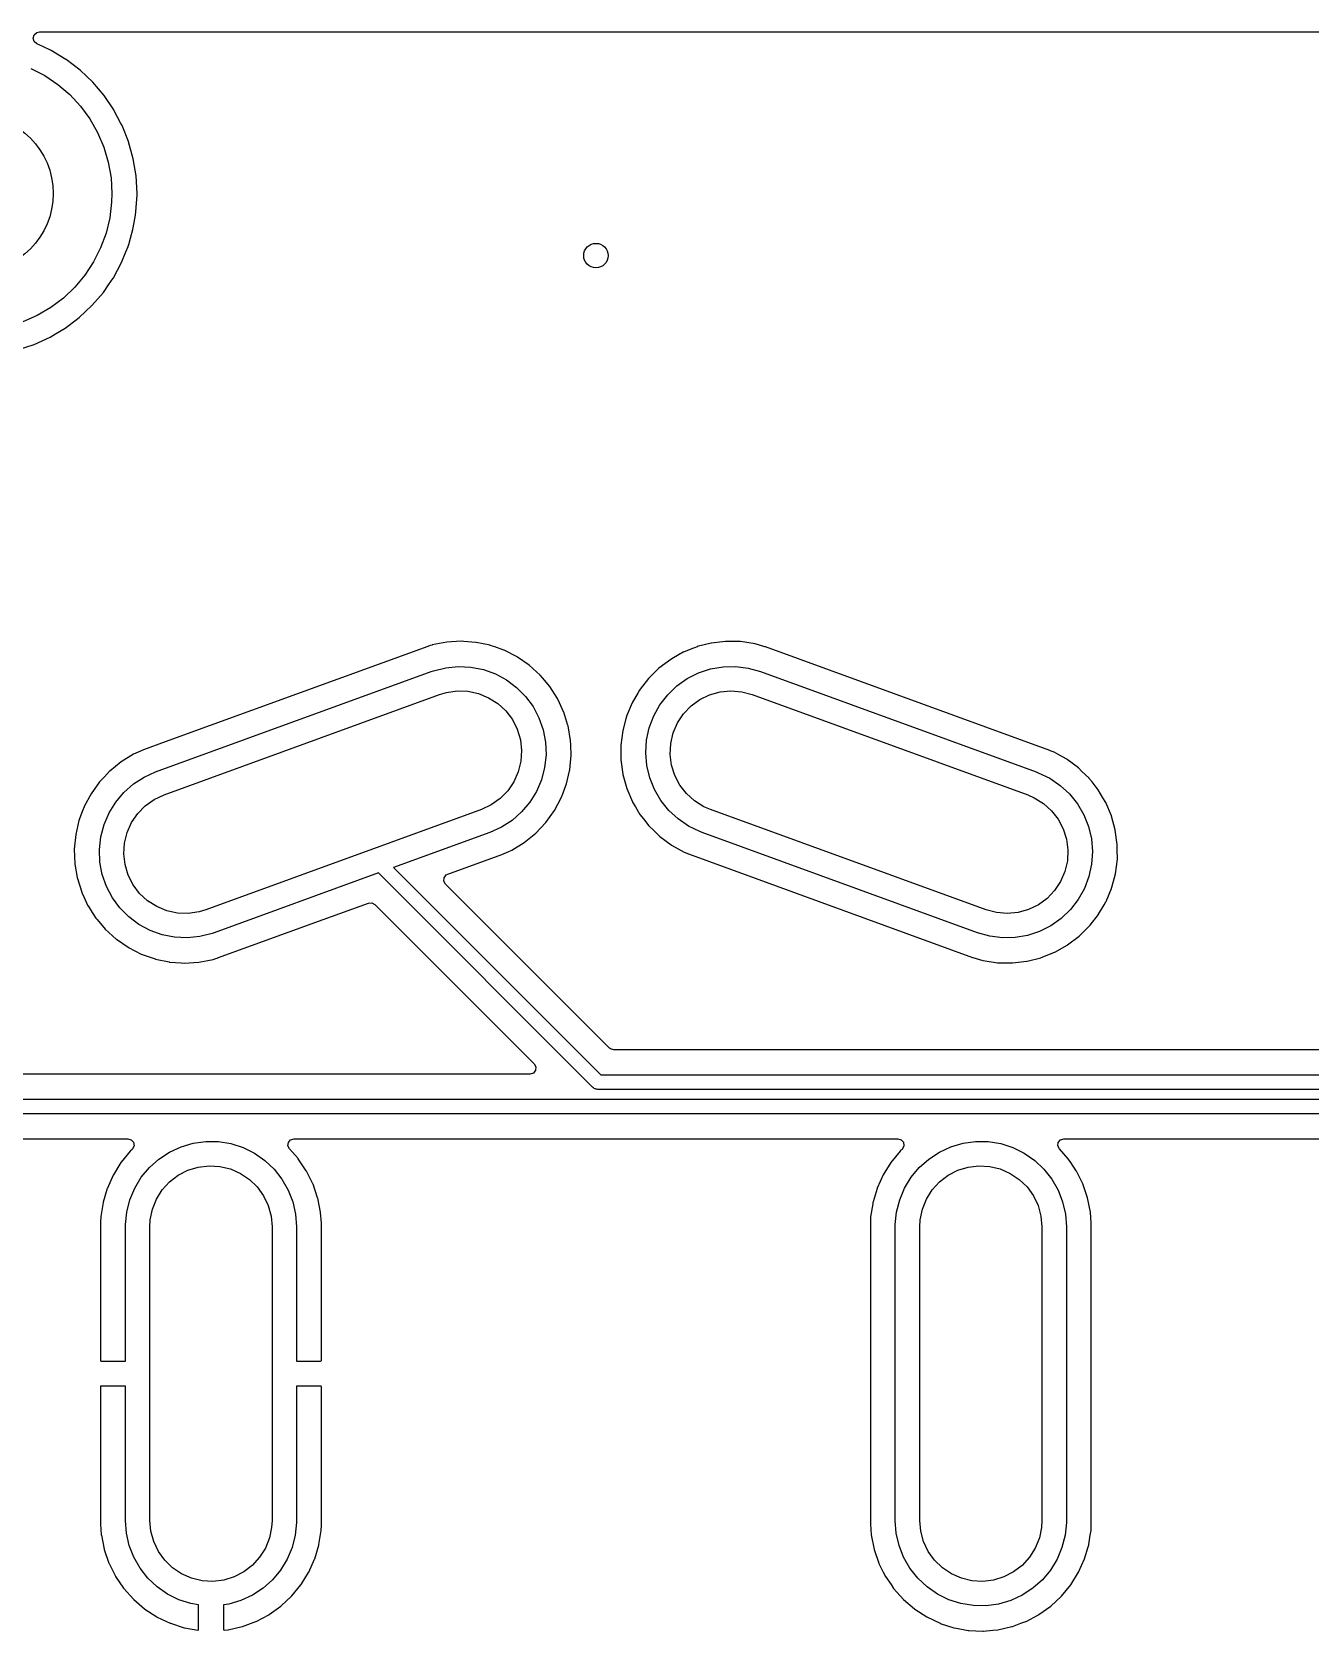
# Model space of a CAD drawing. Extents: x 14 to 417, y -165 to -100.
# Drawn here: x 39.26 to 65.41, y -132.26 to -99.57 of the extents above; entities that cross this region are included whole.
import ezdxf

# ---------------------------------------------------------------- set-up
doc = ezdxf.new("R2010")
doc.units = 0
doc.layers.add('BLACK', color=7, linetype='CONTINUOUS')

msp = doc.modelspace()

# ---------------------------------------------------------------- linework, layer by layer
at = {"layer": 'BLACK', "linetype": 'CONTINUOUS'}
for p, q in [((39.2903, -99.6937), (39.3107, -99.6257)), ((39.3098, -99.762), (39.2903, -99.6937)), ((39.3107, -99.6257), (39.3646, -99.5796)), ((39.3646, -99.5796), (39.4163, -99.5685)), ((39.4163, -99.5685), (87.5849, -99.5685)), ((39.3632, -99.8088), (39.3098, -99.762)), ((39.4865, -99.866), (39.3632, -99.8088)), ((39.6555, -99.9445), (39.4865, -99.866)), ((39.6584, -99.9462), (39.6555, -99.9445)), ((39.9595, -100.128), (39.6584, -99.9462)), ((39.6584, -99.9462), (39.6584, -99.9462)), ((39.2389, -100.312), (39.5253, -100.46)), ((39.9624, -100.13), (39.9595, -100.128)), ((39.9595, -100.128), (39.9595, -100.128)), ((40.2475, -100.347), (39.9624, -100.13)), ((40.5074, -100.593), (40.2475, -100.347)), ((39.5253, -100.46), (39.7929, -100.64)), ((39.7929, -100.64), (40.038, -100.849)), ((40.7392, -100.867), (40.5074, -100.593)), ((40.038, -100.849), (40.2574, -101.085)), ((40.9401, -101.163), (40.7392, -100.867)), ((40.2574, -101.085), (40.4483, -101.345)), ((40.4483, -101.345), (40.608, -101.625)), ((40.9417, -101.167), (40.9401, -101.163)), ((41.0778, -101.423), (40.9417, -101.167)), ((40.9417, -101.167), (40.9417, -101.167)), ((40.608, -101.625), (40.7345, -101.922)), ((41.1078, -101.48), (41.0778, -101.423)), ((41.1091, -101.483), (41.1078, -101.48)), ((41.2372, -101.805), (41.1091, -101.483)), ((40.7345, -101.922), (40.826, -102.231)), ((41.2403, -101.813), (41.2372, -101.805)), ((41.3361, -102.159), (41.2403, -101.813)), ((40.826, -102.231), (40.8814, -102.548)), ((41.394, -102.512), (41.3361, -102.159)), ((40.8814, -102.548), (40.9, -102.87)), ((41.4134, -102.87), (41.394, -102.512)), ((40.9, -102.87), (40.8945, -103.046)), ((41.3916, -103.247), (41.4132, -102.895)), ((41.4132, -102.895), (41.4133, -102.893)), ((41.4133, -102.893), (41.4134, -102.87)), ((40.8945, -103.046), (40.8557, -103.366)), ((41.3733, -103.357), (41.3908, -103.254)), ((41.3908, -103.254), (41.3914, -103.251)), ((41.3908, -103.254), (41.3908, -103.254)), ((41.3914, -103.251), (41.3916, -103.247)), ((40.8557, -103.366), (40.7805, -103.679)), ((41.2788, -103.787), (41.331, -103.604)), ((41.331, -103.604), (41.3733, -103.357)), ((40.7805, -103.679), (40.6697, -103.982)), ((41.1868, -104.062), (41.2316, -103.952)), ((41.2316, -103.952), (41.2328, -103.949)), ((41.2316, -103.952), (41.2316, -103.952)), ((41.2328, -103.949), (41.2431, -103.913)), ((41.2431, -103.913), (41.2788, -103.787)), ((40.5249, -104.27), (40.3479, -104.539)), ((40.6697, -103.982), (40.5249, -104.27)), ((40.9297, -104.593), (41.0964, -104.284)), ((41.0964, -104.284), (41.098, -104.281)), ((41.098, -104.281), (41.1868, -104.062)), ((40.3479, -104.539), (40.1411, -104.787)), ((40.8317, -104.737), (40.9262, -104.599)), ((40.9262, -104.599), (40.9281, -104.596)), ((40.9262, -104.599), (40.9262, -104.599)), ((40.9281, -104.596), (40.9297, -104.593)), ((40.9297, -104.593), (40.9297, -104.593)), ((40.1411, -104.787), (39.9073, -105.009)), ((40.4915, -105.163), (40.7251, -104.892)), ((40.7251, -104.892), (40.8317, -104.737)), ((39.6495, -105.202), (39.3712, -105.365)), ((39.9073, -105.009), (39.6495, -105.202)), ((40.2298, -105.408), (40.4915, -105.163)), ((39.3712, -105.365), (39.076, -105.494)), ((39.9432, -105.623), (39.9994, -105.581)), ((39.9994, -105.581), (40.1419, -105.474)), ((40.1419, -105.474), (40.2298, -105.408)), ((39.309, -105.955), (39.6351, -105.806)), ((39.6351, -105.806), (39.7487, -105.739)), ((39.7487, -105.739), (39.9403, -105.625)), ((39.9403, -105.625), (39.9432, -105.623)), ((39.9403, -105.625), (39.9403, -105.625)), ((38.9687, -106.067), (39.309, -105.955)), ((47.3619, -112.13), (41.9911, -114.085)), ((47.3632, -112.13), (47.3619, -112.13)), ((47.3619, -112.13), (47.3619, -112.13)), ((47.4107, -112.115), (47.3632, -112.13)), ((47.4495, -112.103), (47.4107, -112.115)), ((47.4529, -112.101), (47.4495, -112.103)), ((47.4495, -112.103), (47.4495, -112.103)), ((47.7474, -112.044), (47.4529, -112.101)), ((48.0469, -112.026), (47.7474, -112.044)), ((48.1008, -112.03), (48.0469, -112.026)), ((48.3419, -112.048), (48.1008, -112.03)), ((48.3461, -112.048), (48.3419, -112.048)), ((48.3419, -112.048), (48.3419, -112.048)), ((48.3502, -112.049), (48.3461, -112.048)), ((48.6357, -112.109), (48.3502, -112.049)), ((48.3502, -112.049), (48.3502, -112.049)), ((48.6398, -112.11), (48.6357, -112.109)), ((48.6357, -112.109), (48.6357, -112.109)), ((48.7352, -112.143), (48.6398, -112.11)), ((52.8694, -112.137), (52.7392, -112.189)), ((52.8735, -112.136), (52.8694, -112.137)), ((53.1562, -112.065), (52.8735, -112.136)), ((52.8735, -112.136), (52.8735, -112.136)), ((53.1603, -112.064), (53.1562, -112.065)), ((53.1562, -112.065), (53.1562, -112.065)), ((53.1645, -112.063), (53.1603, -112.064)), ((53.4542, -112.03), (53.1645, -112.063)), ((53.4583, -112.029), (53.4542, -112.03)), ((53.4542, -112.03), (53.4542, -112.03)), ((53.4625, -112.029), (53.4583, -112.029)), ((53.7541, -112.034), (53.4625, -112.029)), ((53.7583, -112.034), (53.7541, -112.034)), ((54.055, -112.079), (53.7583, -112.034)), ((54.059, -112.08), (54.055, -112.079)), ((54.256, -112.138), (54.059, -112.08)), ((54.059, -112.08), (54.059, -112.08)), ((54.2699, -112.142), (54.256, -112.138)), ((54.2718, -112.142), (54.2699, -112.142)), ((60.0828, -114.257), (54.2718, -112.142)), ((54.2718, -112.142), (54.2718, -112.142)), ((48.9185, -112.208), (48.7352, -112.143)), ((48.9228, -112.209), (48.9185, -112.208)), ((48.9265, -112.211), (48.9228, -112.209)), ((49.1864, -112.344), (48.9265, -112.211)), ((48.9265, -112.211), (48.9265, -112.211)), ((49.1901, -112.346), (49.1864, -112.344)), ((49.1936, -112.348), (49.1901, -112.346)), ((49.4336, -112.514), (49.1936, -112.348)), ((49.1936, -112.348), (49.1936, -112.348)), ((52.3295, -112.396), (52.0899, -112.576)), ((52.3857, -112.364), (52.3295, -112.396)), ((52.5872, -112.251), (52.3857, -112.364)), ((52.5909, -112.249), (52.5872, -112.251)), ((52.5872, -112.251), (52.5872, -112.251)), ((52.5947, -112.247), (52.5909, -112.249)), ((52.5948, -112.247), (52.5947, -112.247)), ((52.7392, -112.189), (52.5948, -112.247)), ((41.7944, -114.698), (47.4325, -112.645)), ((47.4325, -112.645), (47.4758, -112.63)), ((47.4758, -112.63), (47.7272, -112.567)), ((47.7272, -112.567), (47.9853, -112.541)), ((47.9853, -112.541), (48.2443, -112.553)), ((48.2443, -112.553), (48.4987, -112.604)), ((48.4987, -112.604), (48.7429, -112.691)), ((48.7429, -112.691), (48.9714, -112.814)), ((49.4371, -112.516), (49.4336, -112.514)), ((49.4336, -112.514), (49.4336, -112.514)), ((49.6593, -112.718), (49.4371, -112.516)), ((49.662, -112.721), (49.6593, -112.718)), ((49.752, -112.827), (49.662, -112.721)), ((49.662, -112.721), (49.662, -112.721)), ((51.8737, -112.79), (51.7049, -113.008)), ((51.8762, -112.787), (51.8737, -112.79)), ((51.8737, -112.79), (51.8737, -112.79)), ((51.9015, -112.762), (51.8762, -112.787)), ((51.9848, -112.68), (51.9015, -112.762)), ((52.0899, -112.576), (51.9848, -112.68)), ((52.4558, -112.94), (52.6676, -112.79)), ((52.6676, -112.79), (52.8992, -112.673)), ((52.8992, -112.673), (53.1456, -112.592)), ((53.1456, -112.592), (53.4012, -112.548)), ((53.4012, -112.548), (53.6605, -112.542)), ((53.6605, -112.542), (53.9178, -112.575)), ((53.9178, -112.575), (54.1675, -112.645)), ((54.1675, -112.645), (59.8056, -114.698)), ((41.9654, -115.167), (47.6036, -113.115)), ((47.6036, -113.115), (47.7414, -113.074)), ((47.7414, -113.074), (47.9613, -113.042)), ((47.9613, -113.042), (48.1834, -113.049)), ((48.1834, -113.049), (48.4007, -113.096)), ((48.4007, -113.096), (48.6063, -113.18)), ((48.9714, -112.814), (49.1792, -112.969)), ((49.1792, -112.969), (49.3618, -113.153)), ((49.853, -112.947), (49.752, -112.827)), ((49.8553, -112.95), (49.853, -112.947)), ((50.0124, -113.196), (49.8553, -112.95)), ((51.6552, -113.088), (51.5467, -113.274)), ((51.6923, -113.024), (51.6552, -113.088)), ((51.7049, -113.008), (51.6923, -113.024)), ((52.1096, -113.324), (52.2684, -113.119)), ((52.2684, -113.119), (52.4558, -112.94)), ((52.9251, -113.218), (53.125, -113.121)), ((53.125, -113.121), (53.339, -113.061)), ((53.339, -113.061), (53.5602, -113.04)), ((53.5602, -113.04), (53.7817, -113.058)), ((53.7817, -113.058), (53.9964, -113.115)), ((53.9964, -113.115), (59.6346, -115.167)), ((48.6063, -113.18), (48.7938, -113.3)), ((48.7938, -113.3), (48.9571, -113.45)), ((49.3618, -113.153), (49.5152, -113.363)), ((49.5152, -113.363), (49.6359, -113.592)), ((50.0146, -113.199), (50.0124, -113.196)), ((50.0124, -113.196), (50.0124, -113.196)), ((50.0556, -113.287), (50.0146, -113.199)), ((50.1397, -113.468), (50.0556, -113.287)), ((51.5414, -113.283), (51.4261, -113.56)), ((51.5467, -113.274), (51.5414, -113.283)), ((51.9829, -113.55), (52.1096, -113.324)), ((52.592, -113.51), (52.7456, -113.349)), ((52.7456, -113.349), (52.9251, -113.218)), ((48.9571, -113.45), (49.0911, -113.628)), ((49.0911, -113.628), (49.1917, -113.826)), ((49.6359, -113.592), (49.7214, -113.837)), ((50.1414, -113.471), (50.1397, -113.468)), ((50.1397, -113.468), (50.1397, -113.468)), ((50.1427, -113.475), (50.1414, -113.471)), ((50.2279, -113.747), (50.1427, -113.475)), ((50.1427, -113.475), (50.1427, -113.475)), ((50.2312, -113.758), (50.2279, -113.747)), ((50.2822, -114.053), (50.2312, -113.758)), ((51.4131, -113.609), (51.3485, -113.85)), ((51.425, -113.565), (51.4131, -113.609)), ((51.4261, -113.56), (51.425, -113.565)), ((51.425, -113.565), (51.425, -113.565)), ((51.891, -113.793), (51.9829, -113.55)), ((52.3815, -113.9), (52.4694, -113.695)), ((52.4694, -113.695), (52.592, -113.51)), ((41.9911, -114.085), (41.549, -114.246)), ((49.1917, -113.826), (49.2555, -114.039)), ((49.2555, -114.039), (49.2807, -114.259)), ((49.7214, -113.837), (49.7698, -114.092)), ((49.7698, -114.092), (49.78, -114.351)), ((50.2859, -114.148), (50.2822, -114.053)), ((51.3485, -113.85), (51.3098, -114.148)), ((51.819, -114.305), (51.836, -114.046)), ((51.836, -114.046), (51.891, -113.793)), ((52.3311, -114.116), (52.3815, -113.9)), ((41.3442, -114.336), (41.0881, -114.492)), ((41.4359, -114.296), (41.3442, -114.336)), ((41.547, -114.247), (41.4359, -114.296)), ((41.5471, -114.247), (41.547, -114.247)), ((41.549, -114.246), (41.5471, -114.247)), ((49.2807, -114.259), (49.2664, -114.481)), ((49.78, -114.351), (49.7518, -114.609)), ((50.2655, -114.652), (50.2937, -114.353)), ((50.2937, -114.353), (50.2859, -114.148)), ((51.3098, -114.148), (51.3102, -114.246)), ((51.3102, -114.246), (51.3109, -114.439)), ((51.8405, -114.564), (51.819, -114.305)), ((52.3198, -114.338), (52.3311, -114.116)), ((52.3481, -114.558), (52.3198, -114.338)), ((60.0841, -114.258), (60.0828, -114.257)), ((60.0828, -114.257), (60.0828, -114.257)), ((60.0855, -114.258), (60.0841, -114.258)), ((60.1146, -114.271), (60.0855, -114.258)), ((60.0855, -114.258), (60.0855, -114.258)), ((60.1709, -114.294), (60.1146, -114.271)), ((60.2701, -114.349), (60.1709, -114.294)), ((60.4296, -114.437), (60.2701, -114.349)), ((40.8521, -114.684), (40.7478, -114.795)), ((40.855, -114.681), (40.8521, -114.684)), ((40.8521, -114.684), (40.8521, -114.684)), ((41.0881, -114.492), (40.855, -114.681)), ((41.5579, -114.804), (41.7944, -114.698)), ((49.213, -114.697), (49.1222, -114.9)), ((49.2664, -114.481), (49.213, -114.697)), ((49.7518, -114.609), (49.6857, -114.86)), ((50.198, -114.944), (50.2603, -114.674)), ((50.2603, -114.674), (50.2646, -114.656)), ((50.2646, -114.656), (50.2655, -114.652)), ((51.3109, -114.439), (51.3109, -114.448)), ((51.3109, -114.448), (51.3516, -114.745)), ((51.3516, -114.745), (51.3527, -114.749)), ((51.3527, -114.749), (51.3527, -114.749)), ((51.3527, -114.749), (51.3932, -114.896)), ((51.8999, -114.816), (51.8405, -114.564)), ((52.4149, -114.77), (52.3481, -114.558)), ((59.8056, -114.698), (59.8485, -114.714)), ((59.8485, -114.714), (60.0821, -114.827)), ((60.4333, -114.439), (60.4296, -114.437)), ((60.4296, -114.437), (60.4296, -114.437)), ((60.4366, -114.442), (60.4333, -114.439)), ((60.6708, -114.616), (60.4366, -114.442)), ((60.4366, -114.442), (60.4366, -114.442)), ((60.6741, -114.618), (60.6708, -114.616)), ((60.6708, -114.616), (60.6708, -114.616)), ((60.6771, -114.621), (60.6741, -114.618)), ((60.7361, -114.679), (60.6771, -114.621)), ((60.6771, -114.621), (60.6771, -114.621)), ((60.8892, -114.827), (60.7361, -114.679)), ((40.6488, -114.899), (40.4733, -115.143)), ((40.7478, -114.795), (40.6488, -114.899)), ((41.1447, -115.115), (41.3397, -114.944)), ((41.3397, -114.944), (41.5579, -114.804)), ((48.997, -115.083), (48.8412, -115.242)), ((49.1222, -114.9), (48.997, -115.083)), ((49.6857, -114.86), (49.5833, -115.098)), ((50.1221, -115.146), (50.1656, -115.03)), ((50.1656, -115.03), (50.198, -114.944)), ((51.3932, -114.896), (51.4313, -115.034)), ((51.4313, -115.034), (51.5485, -115.311)), ((51.996, -115.057), (51.8999, -114.816)), ((52.1267, -115.281), (51.996, -115.057)), ((52.5182, -114.967), (52.4149, -114.77)), ((52.6547, -115.142), (52.5182, -114.967)), ((60.0821, -114.827), (60.2965, -114.972)), ((60.2965, -114.972), (60.4869, -115.149)), ((60.8918, -114.831), (60.8892, -114.827)), ((60.9484, -114.903), (60.8918, -114.831)), ((60.8918, -114.831), (60.8918, -114.831)), ((61.0748, -115.063), (60.9484, -114.903)), ((61.0769, -115.067), (61.0748, -115.063)), ((61.1726, -115.229), (61.0769, -115.067)), ((61.0769, -115.067), (61.0769, -115.067)), ((40.3301, -115.411), (40.2993, -115.493)), ((40.3315, -115.407), (40.3301, -115.411)), ((40.3301, -115.411), (40.3301, -115.411)), ((40.4733, -115.143), (40.3315, -115.407)), ((40.8407, -115.534), (40.9771, -115.313)), ((40.9771, -115.313), (41.1447, -115.115)), ((41.427, -115.549), (41.5828, -115.39)), ((41.5828, -115.39), (41.7641, -115.262)), ((41.7641, -115.262), (41.9654, -115.167)), ((48.6599, -115.37), (48.4586, -115.465)), ((48.8412, -115.242), (48.6599, -115.37)), ((49.4469, -115.319), (49.2793, -115.517)), ((49.5833, -115.098), (49.4469, -115.319)), ((49.9507, -115.489), (50.0925, -115.225)), ((50.0925, -115.225), (50.1221, -115.146)), ((51.5485, -115.311), (51.5506, -115.314)), ((51.5506, -115.314), (51.5506, -115.314)), ((51.5506, -115.314), (51.6079, -115.411)), ((51.6079, -115.411), (51.7012, -115.569)), ((52.2891, -115.483), (52.1267, -115.281)), ((52.8201, -115.291), (52.6547, -115.142)), ((53.0092, -115.408), (52.8201, -115.291)), ((53.1414, -115.465), (53.0092, -115.408)), ((59.6346, -115.167), (59.7668, -115.224)), ((59.7668, -115.224), (59.9559, -115.341)), ((59.9559, -115.341), (60.1213, -115.49)), ((60.4869, -115.149), (60.6493, -115.351)), ((60.6493, -115.351), (60.78, -115.575)), ((61.2275, -115.321), (61.1726, -115.229)), ((61.3447, -115.598), (61.2275, -115.321)), ((40.226, -115.688), (40.1585, -115.98)), ((40.2993, -115.493), (40.226, -115.688)), ((40.7383, -115.772), (40.8407, -115.534)), ((41.211, -115.935), (41.3018, -115.732)), ((41.3018, -115.732), (41.427, -115.549)), ((48.4586, -115.465), (42.8204, -117.517)), ((49.0843, -115.688), (48.8661, -115.828)), ((49.2793, -115.517), (49.0843, -115.688)), ((49.5719, -115.948), (49.7723, -115.736)), ((49.7723, -115.736), (49.7752, -115.733)), ((49.7723, -115.736), (49.7723, -115.736)), ((49.7752, -115.733), (49.9507, -115.489)), ((51.7012, -115.569), (51.7719, -115.659)), ((51.7719, -115.659), (51.8842, -115.801)), ((52.4795, -115.66), (52.2891, -115.483)), ((52.6939, -115.805), (52.4795, -115.66)), ((58.7796, -117.517), (53.1414, -115.465)), ((60.1213, -115.49), (60.2578, -115.665)), ((60.2578, -115.665), (60.3611, -115.862)), ((60.78, -115.575), (60.8761, -115.816)), ((61.3458, -115.602), (61.3447, -115.598)), ((61.4233, -115.883), (61.3458, -115.602)), ((61.3458, -115.602), (61.3458, -115.602)), ((40.1585, -115.98), (40.1302, -116.279)), ((40.644, -116.281), (40.6722, -116.023)), ((40.6722, -116.023), (40.7383, -115.772)), ((41.1576, -116.151), (41.211, -115.935)), ((48.6296, -115.934), (46.6625, -116.65)), ((48.8661, -115.828), (48.6296, -115.934)), ((49.3359, -116.14), (49.569, -115.951)), ((49.569, -115.951), (49.5719, -115.948)), ((51.8842, -115.801), (51.8842, -115.801)), ((51.8842, -115.801), (51.8868, -115.805)), ((51.8868, -115.805), (51.9757, -115.891)), ((51.9757, -115.891), (52.0989, -116.011)), ((52.0989, -116.011), (52.0989, -116.011)), ((52.0989, -116.011), (52.1019, -116.014)), ((52.1019, -116.014), (52.1052, -116.016)), ((52.1052, -116.016), (52.1052, -116.016)), ((52.1052, -116.016), (52.3394, -116.19)), ((52.9275, -115.918), (52.6939, -115.805)), ((52.9704, -115.934), (52.9275, -115.918)), ((58.6085, -117.987), (52.9704, -115.934)), ((60.3611, -115.862), (60.4279, -116.074)), ((60.8761, -115.816), (60.9355, -116.068)), ((61.4244, -115.887), (61.4233, -115.883)), ((61.4233, -115.883), (61.4233, -115.883)), ((61.4651, -116.184), (61.4244, -115.887)), ((40.1302, -116.279), (40.1418, -116.579)), ((40.6542, -116.54), (40.644, -116.281)), ((41.1433, -116.373), (41.1576, -116.151)), ((41.1685, -116.593), (41.1433, -116.373)), ((47.7723, -116.788), (48.8731, -116.387)), ((48.8731, -116.387), (48.875, -116.386)), ((48.8731, -116.387), (48.8731, -116.387)), ((48.875, -116.386), (48.8769, -116.385)), ((48.8769, -116.385), (48.877, -116.385)), ((48.877, -116.385), (49.0174, -116.323)), ((49.0174, -116.323), (49.0798, -116.296)), ((49.0798, -116.296), (49.3359, -116.14)), ((52.3394, -116.19), (52.3394, -116.19)), ((52.3394, -116.19), (52.3427, -116.193)), ((52.3427, -116.193), (52.3464, -116.195)), ((52.3464, -116.195), (52.3464, -116.195)), ((52.3464, -116.195), (52.4856, -116.272)), ((52.4856, -116.272), (52.6051, -116.338)), ((52.6051, -116.338), (52.6614, -116.361)), ((52.6614, -116.361), (52.6905, -116.374)), ((52.6905, -116.374), (52.6905, -116.374)), ((52.6905, -116.374), (52.6919, -116.374)), ((52.6919, -116.374), (52.6932, -116.375)), ((52.6932, -116.375), (52.6932, -116.375)), ((52.6932, -116.375), (58.5042, -118.49)), ((60.4279, -116.074), (60.4562, -116.294)), ((60.4562, -116.294), (60.4449, -116.516)), ((60.9355, -116.068), (60.957, -116.327)), ((60.957, -116.327), (60.94, -116.586)), ((61.4651, -116.188), (61.4651, -116.184)), ((61.4655, -116.282), (61.4651, -116.188)), ((61.4651, -116.188), (61.4651, -116.188)), ((61.4662, -116.484), (61.4655, -116.282)), ((40.1418, -116.579), (40.1425, -116.583)), ((40.1425, -116.583), (40.1895, -116.855)), ((40.7026, -116.795), (40.6542, -116.54)), ((41.2323, -116.806), (41.1685, -116.593)), ((46.6625, -116.65), (50.9016, -120.889)), ((60.4449, -116.516), (60.3945, -116.732)), ((60.94, -116.586), (60.885, -116.839)), ((61.4275, -116.782), (61.4662, -116.484)), ((40.1895, -116.855), (40.1928, -116.874)), ((40.1928, -116.874), (40.1941, -116.878)), ((40.1941, -116.878), (40.1941, -116.878)), ((40.1941, -116.878), (40.2813, -117.157)), ((40.7881, -117.04), (40.7026, -116.795)), ((40.9088, -117.269), (40.7881, -117.04)), ((41.3329, -117.004), (41.2323, -116.806)), ((41.4669, -117.182), (41.3329, -117.004)), ((46.3515, -116.764), (42.9915, -117.987)), ((50.7334, -121.146), (46.3515, -116.764)), ((47.6923, -116.933), (47.6974, -116.862)), ((47.7263, -116.995), (47.6923, -116.933)), ((47.6974, -116.862), (47.7399, -116.805)), ((51.0754, -120.344), (47.7263, -116.995)), ((47.7399, -116.805), (47.7723, -116.788)), ((60.3066, -116.937), (60.184, -117.122)), ((60.3945, -116.732), (60.3066, -116.937)), ((60.885, -116.839), (60.7931, -117.082)), ((61.3553, -117.051), (61.3871, -116.933)), ((61.3871, -116.933), (61.4275, -116.782)), ((40.2813, -117.157), (40.2826, -117.161)), ((40.2826, -117.161), (40.2843, -117.164)), ((40.2843, -117.164), (40.2843, -117.164)), ((40.2843, -117.164), (40.325, -117.252)), ((40.325, -117.252), (40.4094, -117.433)), ((41.0622, -117.479), (40.9088, -117.269)), ((41.6302, -117.332), (41.4669, -117.182)), ((41.8177, -117.452), (41.6302, -117.332)), ((60.0304, -117.283), (59.8509, -117.414)), ((60.184, -117.122), (60.0304, -117.283)), ((60.6664, -117.308), (60.5076, -117.513)), ((60.7931, -117.082), (60.6664, -117.308)), ((61.1951, -117.416), (61.2325, -117.352)), ((61.2325, -117.352), (61.2346, -117.349)), ((61.2325, -117.352), (61.2325, -117.352)), ((61.2346, -117.349), (61.2363, -117.344)), ((61.2363, -117.344), (61.3456, -117.082)), ((61.3456, -117.082), (61.3499, -117.072)), ((61.3499, -117.072), (61.3553, -117.051)), ((40.4094, -117.433), (40.4116, -117.436)), ((40.4116, -117.436), (40.4116, -117.436)), ((40.4116, -117.436), (40.4994, -117.573)), ((40.4994, -117.573), (40.571, -117.685)), ((40.571, -117.685), (40.5965, -117.716)), ((41.2448, -117.663), (41.0622, -117.479)), ((41.4526, -117.818), (41.2448, -117.663)), ((42.0233, -117.536), (41.8177, -117.452)), ((42.2406, -117.583), (42.0233, -117.536)), ((42.4627, -117.59), (42.2406, -117.583)), ((42.6826, -117.558), (42.4627, -117.59)), ((42.8204, -117.517), (42.6826, -117.558)), ((45.2218, -117.716), (46.1455, -117.38)), ((46.1455, -117.38), (46.2164, -117.375)), ((46.2164, -117.375), (46.2777, -117.409)), ((46.2777, -117.409), (47.977, -119.108)), ((58.9943, -117.574), (58.7796, -117.517)), ((59.2158, -117.592), (58.9943, -117.574)), ((59.437, -117.571), (59.2158, -117.592)), ((59.651, -117.511), (59.437, -117.571)), ((59.8509, -117.414), (59.651, -117.511)), ((60.3202, -117.692), (60.1084, -117.842)), ((60.5076, -117.513), (60.3202, -117.692)), ((60.9088, -117.833), (61.0811, -117.611)), ((61.0811, -117.611), (61.0836, -117.608)), ((61.0811, -117.611), (61.0811, -117.611)), ((61.0836, -117.608), (61.1951, -117.416)), ((40.5965, -117.716), (40.762, -117.911)), ((40.762, -117.911), (40.762, -117.911)), ((40.762, -117.911), (40.7647, -117.914)), ((40.7647, -117.914), (40.9869, -118.116)), ((41.6811, -117.941), (41.4526, -117.818)), ((41.9253, -118.028), (41.6811, -117.941)), ((42.9482, -118.002), (42.6968, -118.065)), ((42.9915, -117.987), (42.9482, -118.002)), ((43.0621, -118.502), (45.2218, -117.716)), ((58.8582, -118.057), (58.6085, -117.987)), ((59.8768, -117.959), (59.6304, -118.04)), ((60.1084, -117.842), (59.8768, -117.959)), ((60.6861, -118.056), (60.8998, -117.845)), ((60.8998, -117.845), (60.9088, -117.833)), ((40.9869, -118.116), (40.9904, -118.118)), ((40.9904, -118.118), (40.9904, -118.118)), ((40.9904, -118.118), (41.2304, -118.284)), ((41.2304, -118.284), (41.2304, -118.284)), ((41.2304, -118.284), (41.2339, -118.286)), ((41.2339, -118.286), (41.2376, -118.288)), ((41.2376, -118.288), (41.4975, -118.421)), ((42.1797, -118.079), (41.9253, -118.028)), ((42.4387, -118.091), (42.1797, -118.079)), ((42.6968, -118.065), (42.4387, -118.091)), ((59.1155, -118.09), (58.8582, -118.057)), ((59.3748, -118.084), (59.1155, -118.09)), ((59.6304, -118.04), (59.3748, -118.084)), ((60.1888, -118.381), (60.4429, -118.238)), ((60.4429, -118.238), (60.4465, -118.236)), ((60.4429, -118.238), (60.4429, -118.238)), ((60.4465, -118.236), (60.6861, -118.056)), ((41.4975, -118.421), (41.4975, -118.421)), ((41.4975, -118.421), (41.5012, -118.423)), ((41.5012, -118.423), (41.7842, -118.522)), ((41.7842, -118.522), (41.7883, -118.523)), ((41.7883, -118.523), (41.7883, -118.523)), ((41.7883, -118.523), (42.0738, -118.583)), ((42.0738, -118.583), (42.0738, -118.583)), ((42.0738, -118.583), (42.0779, -118.584)), ((42.0779, -118.584), (42.0821, -118.584)), ((42.0821, -118.584), (42.0821, -118.584)), ((42.0821, -118.584), (42.3198, -118.601)), ((42.3198, -118.601), (42.3771, -118.606)), ((42.3771, -118.606), (42.6766, -118.588)), ((42.6766, -118.588), (42.9711, -118.531)), ((42.9711, -118.531), (43.0247, -118.514)), ((43.0247, -118.514), (43.0594, -118.503)), ((43.0594, -118.503), (43.0608, -118.502)), ((43.0594, -118.503), (43.0594, -118.503)), ((43.0608, -118.502), (43.0621, -118.502)), ((43.0621, -118.502), (43.0621, -118.502)), ((58.5042, -118.49), (58.5042, -118.49)), ((58.5042, -118.49), (58.5061, -118.49)), ((58.5061, -118.49), (58.5081, -118.491)), ((58.5081, -118.491), (58.5081, -118.491)), ((58.5081, -118.491), (58.717, -118.552)), ((58.717, -118.552), (58.717, -118.552)), ((58.717, -118.552), (58.721, -118.553)), ((58.721, -118.553), (59.0177, -118.598)), ((59.0177, -118.598), (59.0219, -118.598)), ((59.0219, -118.598), (59.3135, -118.603)), ((59.3135, -118.603), (59.3177, -118.603)), ((59.3177, -118.603), (59.3218, -118.602)), ((59.3218, -118.602), (59.6115, -118.569)), ((59.3218, -118.602), (59.3218, -118.602)), ((59.6115, -118.569), (59.6157, -118.568)), ((59.6157, -118.568), (59.6198, -118.567)), ((59.6198, -118.567), (59.9025, -118.496)), ((59.9025, -118.496), (59.9066, -118.495)), ((59.9025, -118.496), (59.9025, -118.496)), ((59.9066, -118.495), (60.13, -118.405)), ((60.13, -118.405), (60.1812, -118.385)), ((60.1812, -118.385), (60.1851, -118.383)), ((60.1812, -118.385), (60.1812, -118.385)), ((60.1851, -118.383), (60.1888, -118.381)), ((60.1888, -118.381), (60.1888, -118.381)), ((47.977, -119.108), (49.5341, -120.665)), ((51.0963, -120.361), (51.0754, -120.344)), ((51.1644, -120.381), (51.0963, -120.361)), ((74.3456, -120.381), (51.1644, -120.381)), ((49.4451, -120.88), (26.2639, -120.88)), ((49.454, -120.88), (49.4451, -120.88)), ((49.5206, -120.855), (49.454, -120.88)), ((49.5631, -120.799), (49.5206, -120.855)), ((49.5341, -120.665), (49.5682, -120.728)), ((49.5682, -120.728), (49.5631, -120.799)), ((50.9016, -120.889), (186.849, -120.889)), ((50.7505, -121.155), (50.7334, -121.146)), ((50.7645, -121.169), (50.7505, -121.155)), ((50.7836, -121.175), (50.7645, -121.169)), ((50.8007, -121.184), (50.7836, -121.175)), ((50.8204, -121.184), (50.8007, -121.184)), ((50.8395, -121.189), (50.8204, -121.184)), ((186.787, -121.189), (50.8395, -121.189)), ((26.0011, -121.389), (186.643, -121.389)), ((186.58, -121.689), (25.939, -121.689)), ((34.9738, -122.197), (41.2281, -122.197)), ((41.2281, -122.197), (41.2962, -122.218)), ((41.2962, -122.218), (41.3427, -122.271)), ((41.3427, -122.271), (41.3528, -122.341)), ((42.5622, -122.288), (42.8192, -122.253)), ((42.8192, -122.253), (43.0785, -122.257)), ((43.0785, -122.257), (43.3345, -122.298)), ((44.5007, -122.343), (44.5097, -122.273)), ((44.5097, -122.273), (44.5553, -122.219)), ((44.5553, -122.219), (44.6251, -122.197)), ((44.6251, -122.197), (56.9754, -122.197)), ((56.9754, -122.197), (57.0435, -122.218)), ((57.0435, -122.218), (57.09, -122.271)), ((57.09, -122.271), (57.1001, -122.341)), ((58.3102, -122.288), (58.5672, -122.253)), ((58.5672, -122.253), (58.8265, -122.257)), ((58.8265, -122.257), (59.0825, -122.298)), ((60.2493, -122.343), (60.2584, -122.273)), ((60.2584, -122.273), (60.304, -122.219)), ((60.304, -122.219), (60.3738, -122.197)), ((60.3738, -122.197), (66.6281, -122.197)), ((41.2736, -122.454), (41.0886, -122.679)), ((41.2794, -122.448), (41.2736, -122.454)), ((41.314, -122.416), (41.2794, -122.448)), ((41.3233, -122.406), (41.314, -122.416)), ((41.3528, -122.341), (41.3233, -122.406)), ((41.8607, -122.612), (42.0776, -122.469)), ((42.0776, -122.469), (42.3131, -122.361)), ((42.3131, -122.361), (42.5622, -122.288)), ((43.3345, -122.298), (43.5816, -122.377)), ((43.5816, -122.377), (43.8142, -122.492)), ((43.8142, -122.492), (44.0273, -122.64)), ((44.5312, -122.407), (44.5007, -122.343)), ((44.7065, -122.604), (44.5312, -122.407)), ((44.7117, -122.61), (44.7065, -122.604)), ((57.0239, -122.45), (56.8335, -122.682)), ((57.027, -122.448), (57.0239, -122.45)), ((57.0613, -122.416), (57.027, -122.448)), ((57.027, -122.448), (57.027, -122.448)), ((57.0706, -122.406), (57.0613, -122.416)), ((57.1001, -122.341), (57.0706, -122.406)), ((57.6087, -122.612), (57.8256, -122.469)), ((57.8256, -122.469), (58.0611, -122.361)), ((58.0611, -122.361), (58.3102, -122.288)), ((59.0825, -122.298), (59.3296, -122.377)), ((59.3296, -122.377), (59.5622, -122.492)), ((59.5622, -122.492), (59.7753, -122.64)), ((60.2798, -122.407), (60.2493, -122.343)), ((60.4577, -122.606), (60.2798, -122.407)), ((41.0837, -122.686), (40.93, -122.934)), ((41.0886, -122.679), (41.0837, -122.686)), ((41.5013, -122.984), (41.6672, -122.784)), ((41.6672, -122.784), (41.8607, -122.612)), ((42.2562, -122.945), (42.4537, -122.843)), ((42.4537, -122.843), (42.6661, -122.777)), ((42.6661, -122.777), (42.8867, -122.751)), ((42.8867, -122.751), (43.1086, -122.763)), ((43.1086, -122.763), (43.3247, -122.815)), ((43.3247, -122.815), (43.5282, -122.905)), ((43.5282, -122.905), (43.7126, -123.029)), ((44.0273, -122.64), (44.2162, -122.818)), ((44.2162, -122.818), (44.3768, -123.021)), ((44.8756, -122.851), (44.7117, -122.61)), ((44.8798, -122.859), (44.8756, -122.851)), ((45.0103, -123.119), (44.8798, -122.859)), ((56.8335, -122.682), (56.6754, -122.937)), ((57.2493, -122.984), (57.4152, -122.784)), ((57.4152, -122.784), (57.6087, -122.612)), ((58.0042, -122.945), (58.2017, -122.843)), ((58.2017, -122.843), (58.4141, -122.777)), ((58.4141, -122.777), (58.6347, -122.751)), ((58.6347, -122.751), (58.8566, -122.763)), ((58.8566, -122.763), (59.0727, -122.815)), ((59.0727, -122.815), (59.2762, -122.905)), ((59.2762, -122.905), (59.4606, -123.029)), ((59.7753, -122.64), (59.9642, -122.818)), ((59.9642, -122.818), (60.1248, -123.021)), ((60.4601, -122.61), (60.4577, -122.606)), ((60.5119, -122.686), (60.4601, -122.61)), ((60.4601, -122.61), (60.4601, -122.61)), ((60.6263, -122.855), (60.5119, -122.686)), ((60.6282, -122.858), (60.6263, -122.855)), ((60.6698, -122.941), (60.6282, -122.858)), ((60.6282, -122.858), (60.6282, -122.858)), ((40.8037, -123.215), (40.7204, -123.495)), ((40.8066, -123.207), (40.8037, -123.215)), ((40.9261, -122.941), (40.8066, -123.207)), ((40.93, -122.934), (40.9261, -122.941)), ((41.2664, -123.445), (41.3667, -123.206)), ((41.3667, -123.206), (41.5013, -122.984)), ((41.8122, -123.433), (41.9303, -123.244)), ((41.9303, -123.244), (42.0799, -123.08)), ((42.0799, -123.08), (42.2562, -122.945)), ((43.7126, -123.029), (43.8722, -123.183)), ((43.8722, -123.183), (44.0019, -123.364)), ((44.3768, -123.021), (44.5055, -123.247)), ((44.5055, -123.247), (44.5995, -123.488)), ((45.0136, -123.127), (45.0103, -123.119)), ((45.1085, -123.403), (45.0136, -123.127)), ((56.5512, -123.215), (56.4702, -123.487)), ((56.5524, -123.211), (56.5512, -123.215)), ((56.6754, -122.937), (56.5524, -123.211)), ((57.0144, -123.445), (57.1147, -123.206)), ((57.1147, -123.206), (57.2493, -122.984)), ((57.5602, -123.433), (57.6783, -123.244)), ((57.6783, -123.244), (57.8279, -123.08)), ((57.8279, -123.08), (58.0042, -122.945)), ((59.4606, -123.029), (59.6202, -123.183)), ((59.6202, -123.183), (59.7499, -123.364)), ((60.1248, -123.021), (60.2535, -123.247)), ((60.2535, -123.247), (60.3475, -123.488)), ((60.7607, -123.123), (60.6698, -122.941)), ((60.8584, -123.407), (60.7607, -123.123)), ((40.7185, -123.503), (40.6728, -123.791)), ((40.7204, -123.495), (40.7185, -123.503)), ((41.2026, -123.696), (41.2664, -123.445)), ((41.7294, -123.639), (41.8122, -123.433)), ((44.0019, -123.364), (44.0976, -123.564)), ((44.0976, -123.564), (44.1562, -123.779)), ((44.5995, -123.488), (44.6568, -123.741)), ((45.1107, -123.411), (45.1085, -123.403)), ((45.1683, -123.697), (45.1107, -123.411)), ((56.462, -123.528), (56.4198, -123.795)), ((56.466, -123.503), (56.462, -123.528)), ((56.4667, -123.499), (56.466, -123.503)), ((56.466, -123.503), (56.466, -123.503)), ((56.4702, -123.487), (56.4667, -123.499)), ((56.9506, -123.696), (57.0144, -123.445)), ((57.4774, -123.639), (57.5602, -123.433)), ((59.7499, -123.364), (59.8456, -123.564)), ((59.8456, -123.564), (59.9042, -123.779)), ((60.3475, -123.488), (60.4048, -123.741)), ((60.9177, -123.701), (60.8584, -123.407)), ((40.6681, -123.887), (40.668, -123.89)), ((40.668, -123.89), (40.668, -126.728)), ((40.6721, -123.798), (40.6681, -123.887)), ((40.6728, -123.791), (40.6721, -123.798)), ((41.1766, -123.954), (41.2026, -123.696)), ((41.676, -124), (41.6843, -123.856)), ((41.6843, -123.856), (41.7294, -123.639)), ((44.1562, -123.779), (44.176, -124)), ((44.6568, -123.741), (44.676, -124)), ((45.1695, -123.705), (45.1683, -123.697)), ((45.1839, -123.922), (45.1695, -123.705)), ((56.4198, -123.795), (56.4155, -123.889)), ((56.4155, -123.889), (56.4155, -130.076)), ((56.9246, -123.954), (56.9506, -123.696)), ((57.424, -124), (57.4323, -123.856)), ((57.4323, -123.856), (57.4774, -123.639)), ((59.9042, -123.779), (59.924, -124)), ((60.4048, -123.741), (60.424, -124)), ((60.9325, -123.924), (60.9177, -123.701)), ((41.176, -124), (41.1766, -123.954)), ((41.176, -126.746), (41.176, -124)), ((41.676, -130), (41.676, -124)), ((44.176, -124), (44.176, -130)), ((44.676, -124), (44.676, -126.746)), ((45.184, -123.926), (45.1839, -123.922)), ((45.184, -126.732), (45.184, -123.926)), ((56.924, -124), (56.9246, -123.954)), ((56.924, -130), (56.924, -124)), ((57.424, -130), (57.424, -124)), ((59.924, -124), (59.924, -130)), ((60.424, -124), (60.424, -130)), ((60.9325, -130.111), (60.9325, -123.924)), ((40.668, -126.728), (40.6725, -126.743)), ((40.6725, -126.743), (40.6739, -126.744)), ((40.6739, -126.744), (40.6815, -126.746)), ((40.6815, -126.746), (41.176, -126.746)), ((44.676, -126.746), (45.1659, -126.746)), ((45.1659, -126.746), (45.1811, -126.742)), ((45.1811, -126.742), (45.1823, -126.74)), ((45.1823, -126.74), (45.184, -126.732)), ((40.6697, -127.26), (40.668, -127.268)), ((40.668, -127.268), (40.668, -130.074)), ((40.6709, -127.258), (40.6697, -127.26)), ((40.6861, -127.254), (40.6709, -127.258)), ((41.176, -127.254), (40.6861, -127.254)), ((41.176, -130), (41.176, -127.254)), ((45.1705, -127.254), (44.676, -127.254)), ((44.676, -127.254), (44.676, -130)), ((45.1781, -127.256), (45.1705, -127.254)), ((45.1795, -127.257), (45.1781, -127.256)), ((45.184, -127.272), (45.1795, -127.257)), ((45.184, -130.11), (45.184, -127.272)), ((40.668, -130.074), (40.6681, -130.078)), ((40.6681, -130.078), (40.6825, -130.295)), ((41.1952, -130.259), (41.176, -130)), ((41.6958, -130.221), (41.676, -130)), ((44.176, -130), (44.1677, -130.144)), ((44.6754, -130.046), (44.6494, -130.304)), ((44.676, -130), (44.6754, -130.046)), ((45.1799, -130.202), (45.1839, -130.113)), ((45.1839, -130.113), (45.184, -130.11)), ((56.4155, -130.076), (56.4303, -130.299)), ((56.9432, -130.259), (56.924, -130)), ((57.4438, -130.221), (57.424, -130)), ((59.924, -130), (59.9157, -130.144)), ((60.4234, -130.046), (60.3974, -130.304)), ((60.424, -130), (60.4234, -130.046)), ((60.9282, -130.205), (60.9325, -130.111)), ((40.6825, -130.295), (40.6837, -130.303)), ((40.6837, -130.303), (40.7413, -130.589)), ((41.2525, -130.512), (41.1952, -130.259)), ((41.7544, -130.436), (41.6958, -130.221)), ((41.8501, -130.636), (41.7544, -130.436)), ((44.1226, -130.361), (44.0398, -130.567)), ((44.1677, -130.144), (44.1226, -130.361)), ((44.6494, -130.304), (44.5856, -130.555)), ((45.1335, -130.497), (45.1792, -130.209)), ((45.1792, -130.209), (45.1799, -130.202)), ((56.4303, -130.299), (56.4896, -130.593)), ((57.0005, -130.512), (56.9432, -130.259)), ((57.5024, -130.436), (57.4438, -130.221)), ((57.5981, -130.636), (57.5024, -130.436)), ((59.8706, -130.361), (59.7878, -130.567)), ((59.9157, -130.144), (59.8706, -130.361)), ((60.3974, -130.304), (60.3336, -130.555)), ((60.882, -130.497), (60.9127, -130.303)), ((60.9127, -130.303), (60.9282, -130.205)), ((40.7413, -130.589), (40.7435, -130.597)), ((40.7435, -130.597), (40.8384, -130.873)), ((41.3465, -130.753), (41.2525, -130.512)), ((41.4752, -130.979), (41.3465, -130.753)), ((41.9798, -130.817), (41.8501, -130.636)), ((43.9217, -130.756), (43.7721, -130.92)), ((44.0398, -130.567), (43.9217, -130.756)), ((44.5856, -130.555), (44.4853, -130.794)), ((45.0483, -130.785), (45.1316, -130.505)), ((45.1316, -130.505), (45.1335, -130.497)), ((56.4896, -130.593), (56.5873, -130.877)), ((57.0945, -130.753), (57.0005, -130.512)), ((57.2232, -130.979), (57.0945, -130.753)), ((57.7278, -130.817), (57.5981, -130.636)), ((59.6697, -130.756), (59.5201, -130.92)), ((59.7878, -130.567), (59.6697, -130.756)), ((60.3336, -130.555), (60.2333, -130.794)), ((60.7956, -130.789), (60.8686, -130.544)), ((60.8686, -130.544), (60.8801, -130.505)), ((60.8801, -130.505), (60.8813, -130.501)), ((60.8801, -130.505), (60.8801, -130.505)), ((60.8813, -130.501), (60.882, -130.497)), ((40.8384, -130.873), (40.8417, -130.881)), ((40.8417, -130.881), (40.9722, -131.141)), ((41.6358, -131.182), (41.4752, -130.979)), ((42.1394, -130.971), (41.9798, -130.817)), ((42.3238, -131.095), (42.1394, -130.971)), ((42.5273, -131.185), (42.3238, -131.095)), ((43.5958, -131.055), (43.3983, -131.157)), ((43.7721, -130.92), (43.5958, -131.055)), ((44.3507, -131.016), (44.1848, -131.216)), ((44.4853, -130.794), (44.3507, -131.016)), ((44.7683, -131.314), (44.922, -131.066)), ((44.922, -131.066), (44.9259, -131.059)), ((44.9259, -131.059), (45.0454, -130.793)), ((45.0454, -130.793), (45.0483, -130.785)), ((56.5873, -130.877), (56.5892, -130.881)), ((56.5892, -130.881), (56.5892, -130.881)), ((56.5892, -130.881), (56.6783, -131.059)), ((56.6783, -131.059), (56.7217, -131.145)), ((57.3838, -131.182), (57.2232, -130.979)), ((57.8873, -130.971), (57.7278, -130.817)), ((58.0718, -131.095), (57.8873, -130.971)), ((58.2753, -131.185), (58.0718, -131.095)), ((59.3438, -131.055), (59.1463, -131.157)), ((59.5201, -130.92), (59.3438, -131.055)), ((60.0987, -131.016), (59.9328, -131.216)), ((60.2333, -130.794), (60.0987, -131.016)), ((60.5145, -131.318), (60.6726, -131.063)), ((60.6726, -131.063), (60.7956, -130.789)), ((40.9722, -131.141), (40.9764, -131.149)), ((40.9764, -131.149), (41.1403, -131.39)), ((41.1403, -131.39), (41.1455, -131.396)), ((41.1455, -131.396), (41.3398, -131.614)), ((41.8247, -131.36), (41.6358, -131.182)), ((42.0378, -131.508), (41.8247, -131.36)), ((42.7434, -131.237), (42.5273, -131.185)), ((42.9653, -131.249), (42.7434, -131.237)), ((43.1859, -131.223), (42.9653, -131.249)), ((43.3983, -131.157), (43.1859, -131.223)), ((43.9913, -131.388), (43.7744, -131.531)), ((44.1848, -131.216), (43.9913, -131.388)), ((44.5784, -131.546), (44.7634, -131.321)), ((44.7634, -131.321), (44.7683, -131.314)), ((56.7217, -131.145), (56.724, -131.149)), ((56.724, -131.149), (56.8363, -131.314)), ((56.8363, -131.314), (56.8903, -131.394)), ((56.8903, -131.394), (57.0903, -131.617)), ((57.5727, -131.36), (57.3838, -131.182)), ((57.7858, -131.508), (57.5727, -131.36)), ((58.4914, -131.237), (58.2753, -131.185)), ((58.7133, -131.249), (58.4914, -131.237)), ((58.9339, -131.223), (58.7133, -131.249)), ((59.1463, -131.157), (58.9339, -131.223)), ((59.7393, -131.388), (59.5224, -131.531)), ((59.9328, -131.216), (59.7393, -131.388)), ((60.3241, -131.55), (60.5145, -131.318)), ((41.3398, -131.614), (41.3458, -131.62)), ((41.3458, -131.62), (41.5672, -131.809)), ((42.2704, -131.623), (42.0378, -131.508)), ((42.5175, -131.702), (42.2704, -131.623)), ((42.672, -131.727), (42.5175, -131.702)), ((42.672, -132.229), (42.672, -131.727)), ((43.2898, -131.712), (43.18, -131.727)), ((43.18, -131.727), (43.18, -132.226)), ((43.5389, -131.639), (43.2898, -131.712)), ((43.7744, -131.531), (43.5389, -131.639)), ((44.1152, -131.925), (44.3529, -131.756)), ((44.3529, -131.756), (44.3594, -131.751)), ((44.3594, -131.751), (44.5726, -131.552)), ((44.5726, -131.552), (44.5784, -131.546)), ((57.0903, -131.617), (57.0934, -131.62)), ((57.0934, -131.62), (57.0934, -131.62)), ((57.0934, -131.62), (57.3149, -131.81)), ((58.0184, -131.623), (57.7858, -131.508)), ((58.2655, -131.702), (58.0184, -131.623)), ((58.5215, -131.743), (58.2655, -131.702)), ((58.7808, -131.747), (58.5215, -131.743)), ((59.0378, -131.712), (58.7808, -131.747)), ((59.2869, -131.639), (59.0378, -131.712)), ((59.5224, -131.531), (59.2869, -131.639)), ((59.8601, -131.928), (60.1046, -131.754)), ((60.1046, -131.754), (60.3241, -131.55)), ((41.5672, -131.809), (41.5739, -131.814)), ((41.5739, -131.814), (41.8184, -131.973)), ((41.8184, -131.973), (41.8257, -131.977)), ((41.8257, -131.977), (42.0891, -132.102)), ((43.5689, -132.17), (43.8425, -132.069)), ((43.8425, -132.069), (43.8502, -132.065)), ((43.8502, -132.065), (44.1081, -131.929)), ((44.1081, -131.929), (44.1152, -131.925)), ((57.3149, -131.81), (57.3149, -131.81)), ((57.3149, -131.81), (57.3181, -131.812)), ((57.3181, -131.812), (57.3216, -131.815)), ((57.3216, -131.815), (57.3216, -131.815)), ((57.3216, -131.815), (57.5662, -131.974)), ((57.5662, -131.974), (57.5662, -131.974)), ((57.5662, -131.974), (57.5697, -131.976)), ((57.5697, -131.976), (57.8407, -132.105)), ((59.4926, -132.105), (59.5947, -132.068)), ((59.5947, -132.068), (59.5984, -132.066)), ((59.5984, -132.066), (59.8564, -131.93)), ((59.5984, -132.066), (59.5984, -132.066)), ((59.8564, -131.93), (59.8601, -131.928)), ((59.8564, -131.93), (59.8564, -131.93)), ((42.0891, -132.102), (42.0969, -132.105)), ((42.0969, -132.105), (42.3745, -132.195)), ((42.3745, -132.195), (42.3826, -132.197)), ((42.3826, -132.197), (42.6542, -132.245)), ((42.6542, -132.245), (42.6674, -132.244)), ((42.6674, -132.244), (42.672, -132.229)), ((43.18, -132.226), (43.1843, -132.241)), ((43.1843, -132.241), (43.1963, -132.243)), ((43.1963, -132.243), (43.2681, -132.237)), ((43.2681, -132.237), (43.2763, -132.236)), ((43.2763, -132.236), (43.5609, -132.172)), ((43.5609, -132.172), (43.5689, -132.17)), ((57.8407, -132.105), (57.8447, -132.106)), ((57.8447, -132.106), (57.8447, -132.106)), ((57.8447, -132.106), (58.1224, -132.195)), ((58.1224, -132.195), (58.1264, -132.196)), ((58.1264, -132.196), (58.2073, -132.211)), ((58.2073, -132.211), (58.4176, -132.249)), ((58.4176, -132.249), (58.4176, -132.249)), ((58.4176, -132.249), (58.4217, -132.249)), ((58.4217, -132.249), (58.4259, -132.25)), ((58.4259, -132.25), (58.4259, -132.25)), ((58.4259, -132.25), (58.7172, -132.263)), ((58.7172, -132.263), (58.7172, -132.263)), ((58.7172, -132.263), (58.7214, -132.263)), ((58.7214, -132.263), (58.7256, -132.263)), ((58.7256, -132.263), (58.9163, -132.246)), ((58.7256, -132.263), (58.7256, -132.263)), ((58.9163, -132.246), (59.0203, -132.237)), ((59.0203, -132.237), (59.0244, -132.236)), ((59.0244, -132.236), (59.309, -132.172)), ((59.0244, -132.236), (59.0244, -132.236)), ((59.309, -132.172), (59.3131, -132.171)), ((59.309, -132.172), (59.309, -132.172)), ((59.3131, -132.171), (59.3183, -132.17)), ((59.3183, -132.17), (59.4926, -132.105))]:
    msp.add_line(p, q, dxfattribs=at)
at = {"layer": 'BLACK'}
for centre, radius in [((38.1, -102.87), 1.6), ((50.8, -104.14), 0.25)]:
    msp.add_circle(centre, radius, dxfattribs=at)

doc.saveas('drawing.dxf')
